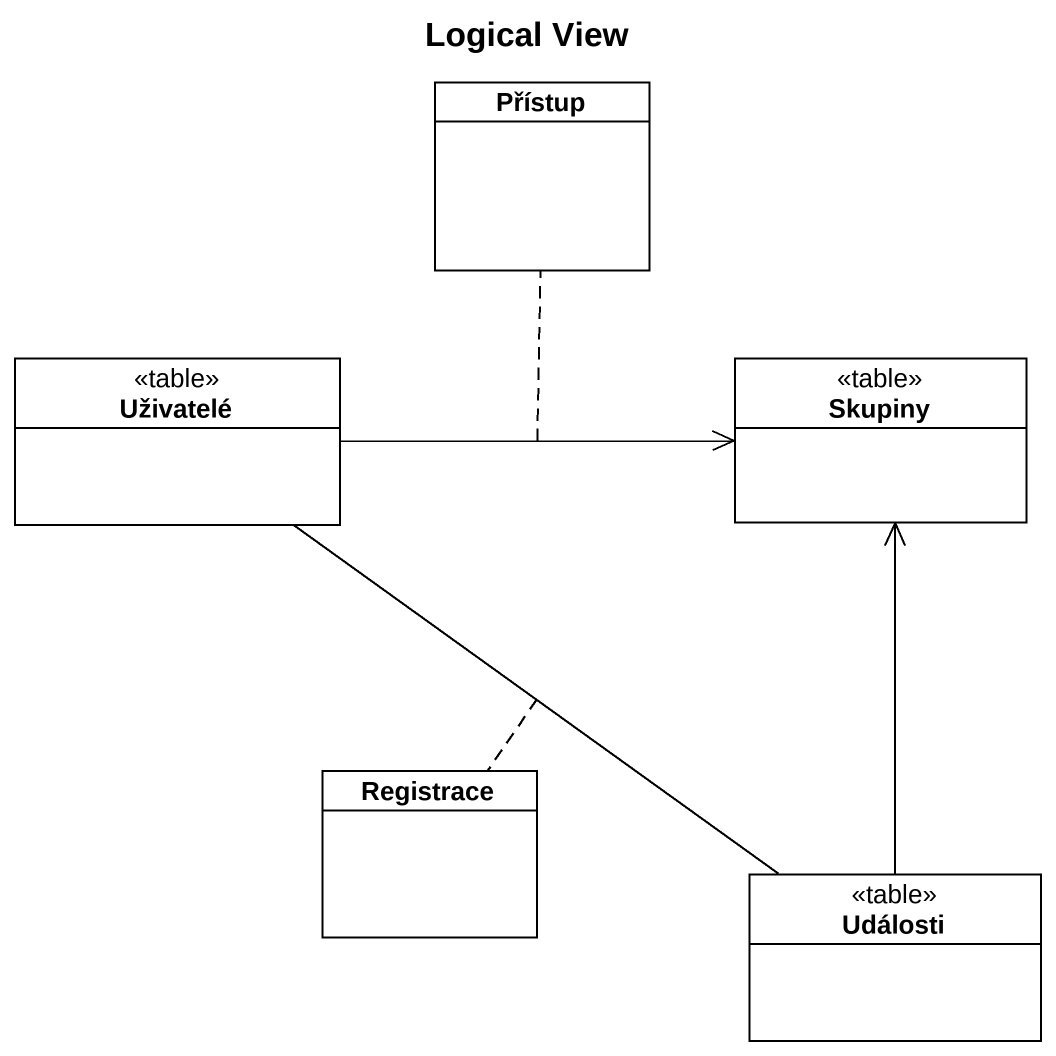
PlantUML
@startuml
title Logical View
hide circle
hide empty members
class Přístup
class Uživatelé <<table>>
class Skupiny <<table>>
class Registrace
class Události <<table>>
Uživatelé -right-> Skupiny
(Uživatelé, Skupiny) .. Přístup
Události -up- Uživatelé
(Události, Uživatelé) .. Registrace
Události -up-> Skupiny
@enduml
